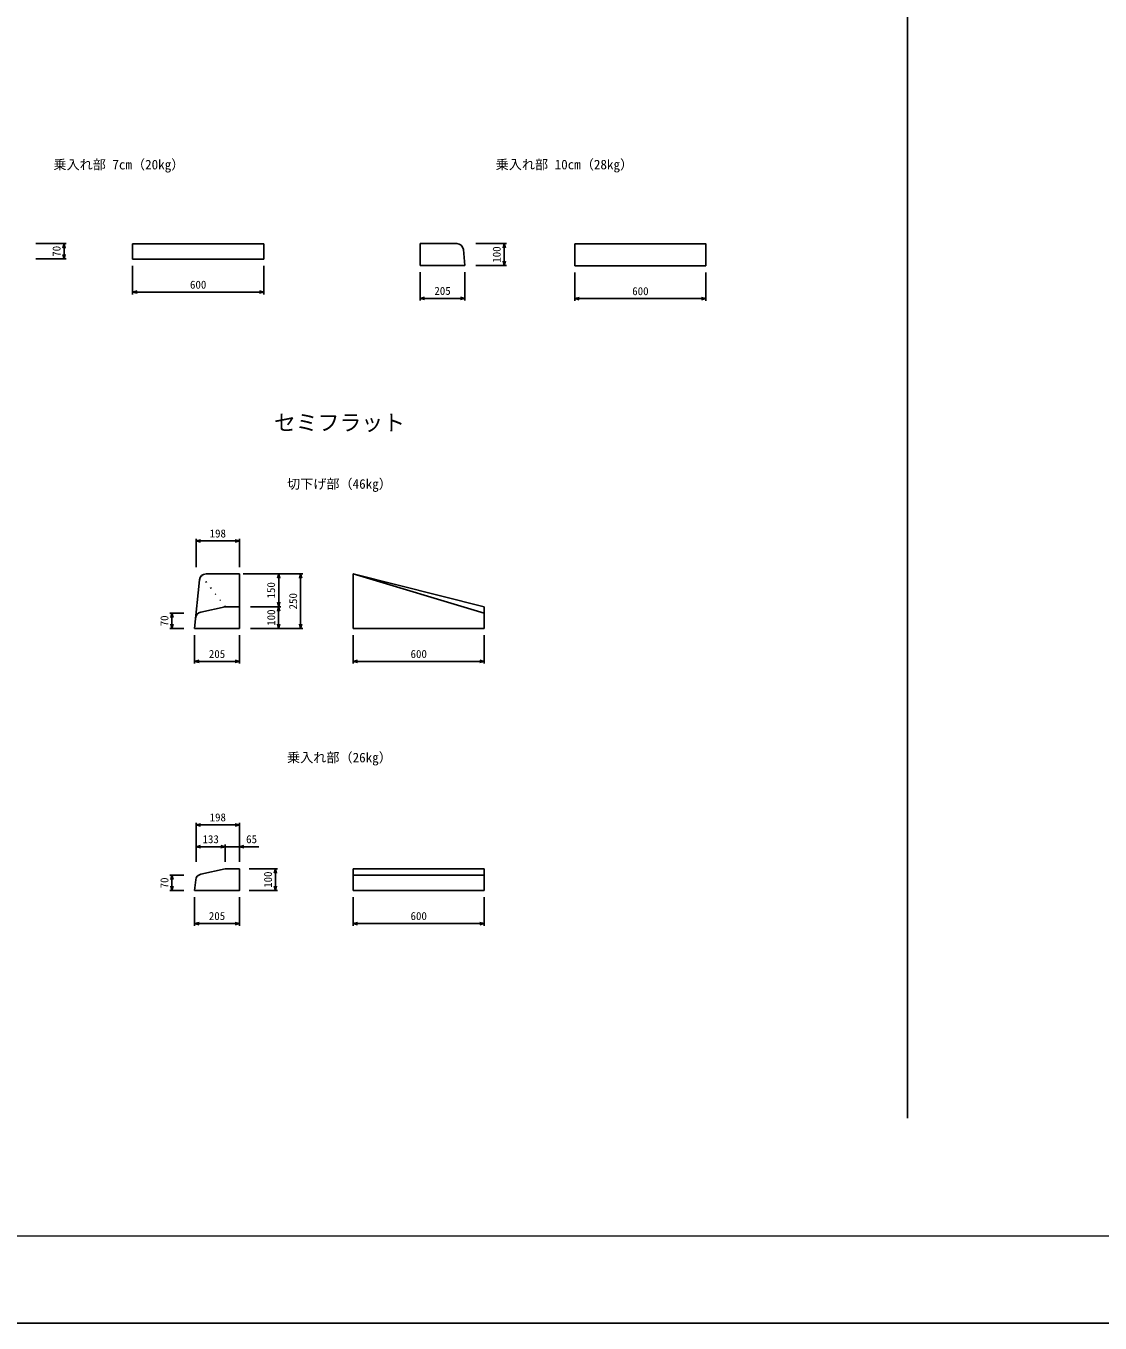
# Model space of a CAD drawing. Units: millimetres, scale not verified. Extents: x -16800 to 16800, y -5940 to 5940.
# Drawn here: x 6964 to 11882, y -5940 to 0 of the extents above; entities that cross this region are included whole.
import ezdxf
from ezdxf.enums import TextEntityAlignment as Align

# ---------------------------------------------------------------- set-up
doc = ezdxf.new("R2010")
doc.units = ezdxf.units.MM
doc.header["$LTSCALE"] = 20
doc.linetypes.add('DOTTED', pattern=[1.75, 0.25, -1.5])
for name, color, linetype, lineweight in [('0-0_DIM', 7, 'Continuous', 25), ('0-1_Defpoints', 5, 'Continuous', 25), ('0-3_HYO2', 4, 'Continuous', 25), ('0-4_OUTLINE', 3, 'Continuous', 25), ('0-5_OUTLINE2', 4, 'DOTTED', 25), ('0-6_TXT', 7, 'Continuous', 25), ('0-7_WAKU', 3, 'Continuous', 13)]:
    doc.layers.add(name, color=color, linetype=linetype, lineweight=lineweight)
doc.styles.add('ＭＳ ゴシック', font='')
doc.styles.get('ＭＳ ゴシック').set_extended_font_data('MS Gothic')

msp = doc.modelspace()

# ---------------------------------------------------------------- linework, layer by layer
at = {"layer": '0-0_DIM'}
for p, q in [((7009.17, -997.02), (7149.17, -997.02)), ((7138.79, -997.02), (7138.79, -1067.02)), ((9024.36, -996.73), (9164.36, -996.73)), ((9153.98, -996.73), (9153.98, -1096.73)), ((7009.17, -1067.02), (7149.17, -1067.02)), ((7453.03, -1099.11), (7453.03, -1229.11)), ((8053.03, -1099.11), (8053.03, -1229.11)), ((8769.36, -1127.61), (8769.36, -1257.61)), ((8974.36, -1127.61), (8974.36, -1257.61)), ((9024.36, -1096.73), (9164.36, -1096.73)), ((9477.79, -1128.78), (9477.79, -1258.78)), ((10077.79, -1128.78), (10077.79, -1258.78)), ((8053.03, -1219.11), (7453.03, -1219.11)), ((8974.36, -1247.61), (8769.36, -1247.61)), ((10077.79, -1248.78), (9477.79, -1248.78)), ((7743.85, -2478.56), (7743.85, -2348.56)), ((7743.85, -2358.56), (7941.85, -2358.56)), ((7941.85, -2478.56), (7941.85, -2348.56)), ((7958.75, -2509.45), (8231.85, -2509.45)), ((8121.85, -2509.45), (8121.85, -2659.45)), ((8221.85, -2509.45), (8221.85, -2759.45)), ((7991.85, -2659.45), (8131.85, -2659.45)), ((8121.47, -2659.45), (8121.47, -2759.45)), ((7686.85, -2689.45), (7622.59, -2689.45)), ((7632.59, -2759.45), (7632.59, -2689.45)), ((7686.85, -2759.45), (7622.59, -2759.45)), ((7736.85, -2790.33), (7736.85, -2920.33)), ((7941.85, -2790.33), (7941.85, -2920.33)), ((7991.85, -2759.45), (8231.85, -2759.45)), ((8462.78, -2790.33), (8462.78, -2920.33)), ((9062.78, -2790.33), (9062.78, -2920.33)), ((7941.85, -2910.33), (7736.85, -2910.33)), ((9062.78, -2910.33), (8462.78, -2910.33)), ((7743.85, -3828.56), (7743.85, -3648.56)), ((7743.85, -3658.56), (7941.85, -3658.56)), ((7941.85, -3828.56), (7941.85, -3648.56)), ((7876.85, -3758.56), (7743.85, -3758.56)), ((7876.85, -3828.56), (7876.85, -3748.56)), ((7876.85, -3758.56), (7941.85, -3758.56)), ((8030.17, -3758.56), (7941.85, -3758.56)), ((7986.85, -3859.45), (8116.83, -3859.45)), ((8106.83, -3859.45), (8106.83, -3959.45)), ((7686.85, -3889.45), (7622.59, -3889.45)), ((7632.59, -3959.45), (7632.59, -3889.45)), ((7686.85, -3959.45), (7622.59, -3959.45)), ((7986.85, -3959.45), (8116.83, -3959.45)), ((7736.85, -3990.33), (7736.85, -4120.33)), ((7941.85, -3990.33), (7941.85, -4120.33)), ((8462.78, -3990.33), (8462.78, -4120.33)), ((9062.78, -3990.33), (9062.78, -4120.33)), ((7941.85, -4110.33), (7736.85, -4110.33)), ((9062.78, -4110.33), (8462.78, -4110.33))]:
    msp.add_line(p, q, dxfattribs=at)
for points in [[(7144.15, -1017.02), (7138.79, -997.02), (7133.43, -1017.02)], [(9159.34, -1016.73), (9153.98, -996.73), (9148.62, -1016.73)], [(7133.43, -1047.02), (7138.79, -1067.02), (7144.15, -1047.02)], [(9148.62, -1076.73), (9153.98, -1096.73), (9159.34, -1076.73)], [(7473.03, -1213.75), (7453.03, -1219.11), (7473.03, -1224.47)], [(8033.03, -1213.75), (8053.03, -1219.11), (8033.03, -1224.47)], [(8789.36, -1242.25), (8769.36, -1247.61), (8789.36, -1252.97)], [(8954.36, -1242.25), (8974.36, -1247.61), (8954.36, -1252.97)], [(9497.79, -1243.42), (9477.79, -1248.78), (9497.79, -1254.14)], [(10057.79, -1243.42), (10077.79, -1248.78), (10057.79, -1254.14)], [(7763.85, -2363.92), (7743.85, -2358.56), (7763.85, -2353.2)], [(7921.85, -2363.92), (7941.85, -2358.56), (7921.85, -2353.2)], [(8127.21, -2529.45), (8121.85, -2509.45), (8116.49, -2529.45)], [(8227.21, -2529.45), (8221.85, -2509.45), (8216.49, -2529.45)], [(8126.83, -2679.45), (8121.47, -2659.45), (8116.11, -2679.45)], [(8116.49, -2639.45), (8121.85, -2659.45), (8127.21, -2639.45)], [(7627.23, -2709.45), (7632.59, -2689.45), (7637.95, -2709.45)], [(7627.23, -2739.45), (7632.59, -2759.45), (7637.95, -2739.45)], [(8116.11, -2739.45), (8121.47, -2759.45), (8126.83, -2739.45)], [(8216.49, -2739.45), (8221.85, -2759.45), (8227.21, -2739.45)], [(7756.85, -2904.97), (7736.85, -2910.33), (7756.85, -2915.69)], [(7921.85, -2904.97), (7941.85, -2910.33), (7921.85, -2915.69)], [(8482.78, -2904.97), (8462.78, -2910.33), (8482.78, -2915.69)], [(9042.78, -2904.97), (9062.78, -2910.33), (9042.78, -2915.69)], [(7763.85, -3663.92), (7743.85, -3658.56), (7763.85, -3653.2)], [(7921.85, -3663.92), (7941.85, -3658.56), (7921.85, -3653.2)], [(7763.85, -3763.92), (7743.85, -3758.56), (7763.85, -3753.2)], [(7856.85, -3763.92), (7876.85, -3758.56), (7856.85, -3753.2)], [(7961.85, -3763.92), (7941.85, -3758.56), (7961.85, -3753.2)], [(8101.47, -3879.45), (8106.83, -3859.45), (8112.19, -3879.45)], [(7627.23, -3909.45), (7632.59, -3889.45), (7637.95, -3909.45)], [(7627.23, -3939.45), (7632.59, -3959.45), (7637.95, -3939.45)], [(8101.47, -3939.45), (8106.83, -3959.45), (8112.19, -3939.45)], [(7756.85, -4104.97), (7736.85, -4110.33), (7756.85, -4115.69)], [(7921.85, -4104.97), (7941.85, -4110.33), (7921.85, -4115.69)], [(8482.78, -4104.97), (8462.78, -4110.33), (8482.78, -4115.69)], [(9042.78, -4104.97), (9062.78, -4110.33), (9042.78, -4115.69)]]:
    msp.add_lwpolyline(points, dxfattribs=at)
at = {"layer": '0-1_Defpoints'}
msp.add_lwpolyline([(0, -5940), (16800, -5940), (16800, 5940), (0, 5940)], close=True, dxfattribs=at)
at = {"layer": '0-3_HYO2'}
msp.add_line((11000, -5001.87), (11000, 4639.73), dxfattribs=at)
at = {"layer": '0-4_OUTLINE'}
for p, q in [((7453.03, -998.23), (7453.03, -1068.23)), ((8053.03, -998.23), (7453.03, -998.23)), ((8053.03, -998.23), (8053.03, -1068.23)), ((8769.36, -996.73), (8769.36, -1096.73)), ((8769.36, -996.73), (8937.21, -996.73)), ((9477.79, -997.89), (9477.79, -1097.89)), ((8053.03, -1068.23), (7453.03, -1068.23)), ((8974.36, -1096.73), (8967.06, -1023.74)), ((8769.36, -1096.73), (8974.36, -1096.73)), ((10077.79, -1097.89), (9477.79, -1097.89)), ((7759.15, -2536.46), (7736.85, -2759.45)), ((7789, -2509.45), (7941.85, -2509.45)), ((7941.85, -2759.45), (7941.85, -2509.45)), ((8462.78, -2509.45), (8462.78, -2759.45)), ((9062.78, -2689.45), (8462.78, -2509.45)), ((9062.78, -2659.45), (8462.78, -2509.45)), ((9062.78, -2659.45), (9062.78, -2759.45)), ((7941.85, -2759.45), (7736.85, -2759.45)), ((8462.78, -2759.45), (9062.78, -2759.45)), ((7764.95, -3884.69), (7876.85, -3859.45)), ((7941.85, -3859.45), (7876.85, -3859.45)), ((8462.78, -3859.45), (8462.78, -3959.45)), ((8462.78, -3859.45), (9062.78, -3859.45)), ((9062.78, -3859.45), (9062.78, -3959.45)), ((7741.7, -3910.97), (7736.85, -3959.45)), ((9062.78, -3889.45), (8462.78, -3889.45)), ((9062.78, -3959.45), (8462.78, -3959.45))]:
    msp.add_line(p, q, dxfattribs=at)
for points in [[(9477.79, -997.89), (10077.79, -997.89), (10077.79, -1097.89)], [(7941.85, -2659.45), (7876.85, -2659.45), (7764.95, -2684.69)], [(7941.85, -3859.45), (7941.85, -3959.45), (7736.85, -3959.45)]]:
    msp.add_lwpolyline(points, dxfattribs=at)
for centre, start, end in [((8937.21, -1026.73), 5.71059, 90), ((7789, -2539.45), 90, 174.28941), ((7771.55, -2713.95), 102.71113, 174.28941), ((7771.55, -3913.95), 102.71113, 174.28941)]:
    msp.add_arc(centre, 30, start, end, dxfattribs=at)
at = {"layer": '0-5_OUTLINE2'}
msp.add_line((7876.85, -2659.45), (7768.24, -2517.79), dxfattribs=at)
at = {"layer": '0-7_WAKU'}
msp.add_lwpolyline([(400, -5540), (16400, -5540), (16400, 5540), (400, 5540)], close=True, dxfattribs=at)

# ---------------------------------------------------------------- texts
at = {"layer": '0-0_DIM', "style": 'ＭＳ ゴシック'}
for s, p in [('70', (7133.79, -1057.02)), ('100', (9148.98, -1084.23)), ('150', (8116.09, -2621.95)), ('250', (8216.85, -2671.95)), ('70', (7627.59, -2749.45)), ('100', (8116.47, -2746.95)), ('70', (7627.59, -3949.45)), ('100', (8101.83, -3946.95))]:
    msp.add_text(s, height=36.66, rotation=90, dxfattribs=at).set_placement(p, align=Align.BOTTOM_LEFT)
for s, p in [('600', (7715.53, -1214.11)), ('205', (8834.36, -1242.61)), ('600', (9740.29, -1243.78)), ('198', (7805.35, -2353.56)), ('205', (7801.85, -2905.33)), ('600', (8725.28, -2905.33)), ('198', (7805.35, -3653.56)), ('133', (7772.85, -3753.56)), ('65', (7972.47, -3753.56)), ('205', (7801.85, -4105.33)), ('600', (8725.28, -4105.33))]:
    msp.add_text(s, height=36.66, dxfattribs=at).set_placement(p, align=Align.BOTTOM_LEFT)
at = {"layer": '0-6_TXT', "style": 'ＭＳ ゴシック'}
for s, height, p in [('乗入れ部 7cm（20kg）', 43.99, (7090.24, -670.21)), ('乗入れ部 10cm（28kg）', 43.99, (9115.13, -669.87)), ('セミフラット', 73.31, (8100, -1875.06)), ('切下げ部（46kg）', 43.99, (8160, -2132.53)), ('乗入れ部（26kg）', 43.99, (8160, -3385.43))]:
    msp.add_text(s, height=height, dxfattribs=at).set_placement(p, align=Align.BOTTOM_LEFT)

doc.saveas('drawing.dxf')
